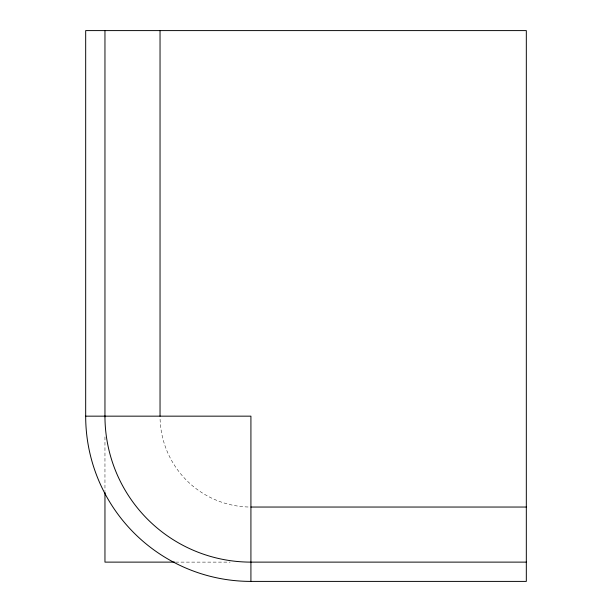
<?xml version="1.0" encoding="UTF-8"?>
<svg xmlns="http://www.w3.org/2000/svg" width="612" height="612" viewBox="0 0 612 612"><rect width="100%" height="100%" fill="white"/><g stroke="black" fill="none" stroke-linecap="round" stroke-linejoin="round"><path stroke-width="0.46" stroke-dasharray="3.06 2.29" d="M175.659 562.122L230.127 562.122M104.958 436.892L104.958 491.382M248.067 506.996A90.882 90.882 0 0 1 160.084 419.013"/><path stroke-width="0.92" d="M85.68 416.16L250.92 416.16L250.92 581.4L526.32 581.4L526.32 30.6L85.68 30.6L85.68 416.16A165.24 165.24 0 0 0 250.92 581.4M250.92 507.042L526.32 507.042M174.711 562.122L104.958 562.122L104.958 492.339M526.32 562.122L250.92 562.122A145.962 145.962 0 0 1 104.958 416.16M160.038 30.6L160.038 416.16M104.958 30.6L104.958 416.81"/></g></svg>
